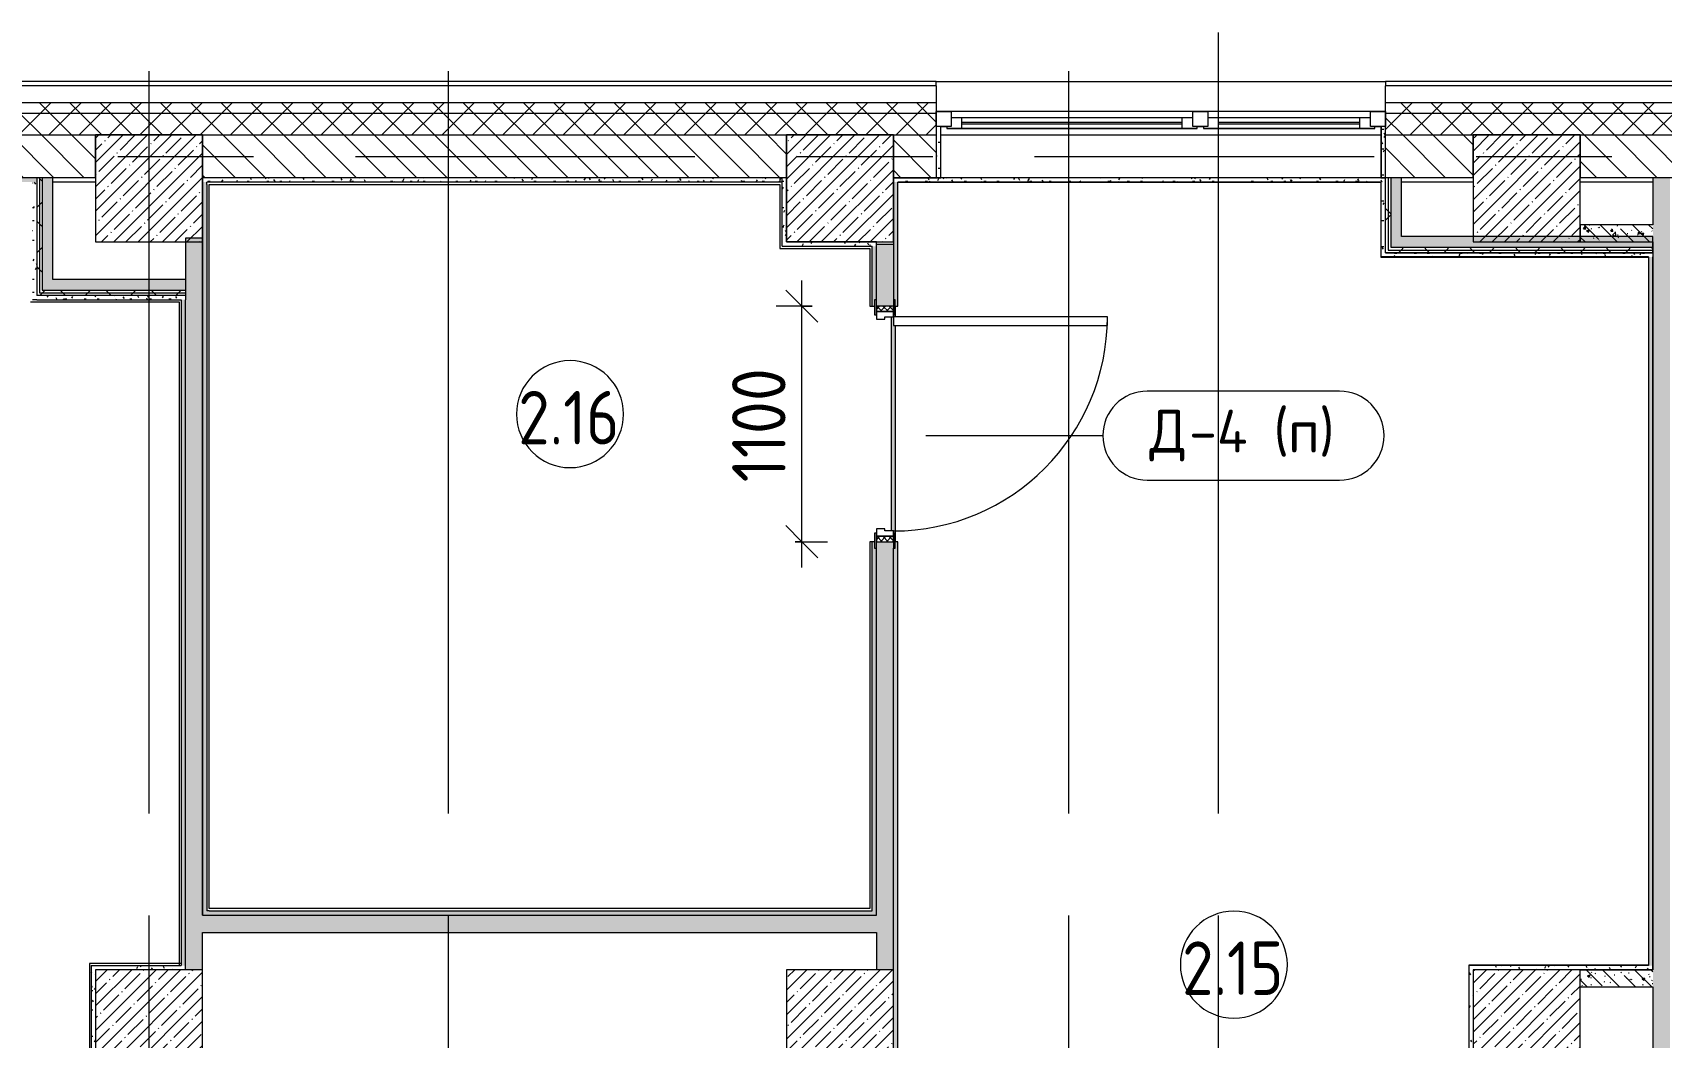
# Model space of a CAD drawing. Header units: millimetres. Extents: x 35363 to 232034, y -8553 to 29000.
# Drawn here: x 70016 to 77630, y 22884 to 27578 of the extents above; entities that cross this region are included whole.
import ezdxf

# ---------------------------------------------------------------- set-up
doc = ezdxf.new("R2010")
doc.units = ezdxf.units.MM
doc.linetypes.add('Осевая', pattern=[3175, 635, -476.25, 1587.5, -476.25])
for name, color, linetype, lineweight in [('A-ANNO-DIMS', 7, 'Continuous', 9), ('A-ANNO-DIMS-100', 7, 'Continuous', 9), ('A-AREA-IDEN', 7, 'Continuous', 9), ('A-DOOR', 7, 'Continuous', 9), ('A-DOOR-FRAM-2', 7, 'Continuous', 9), ('A-DOOR-IDEN', 7, 'Continuous', 9), ('A-GLAZ', 7, 'Continuous', 9), ('A-GLAZ-1', 7, 'Continuous', 13), ('A-WALL', 7, 'Continuous', 9), ('I-WALL', 7, 'Continuous', 9), ('S-COLS', 7, 'Continuous', 9), ('Ограждение', 7, 'Continuous', 9), ('Оси', 7, 'Continuous', 9), ('Оси-2', 7, 'Осевая', 9), ('Поручни', 7, 'Continuous', 9)]:
    doc.layers.add(name, color=color, linetype=linetype, lineweight=lineweight)
for name, color, linetype, lineweight, true_color in [('A-DOOR-1', 1, 'Continuous', 9, 0xff0000), ('A-DOOR-2', 1, 'Continuous', 13, 0xff0000), ('A-DOOR-FRAM-1', 1, 'Continuous', 13, 0xff0000), ('A-WALL-1', 7, 'Continuous', 9, 0x3c3c3c), ('A-WALL-FNSH-1', 7, 'Continuous', 9, 0x3c3c3c)]:
    doc.layers.add(name, color=color, linetype=linetype, lineweight=lineweight, true_color=true_color)
doc.styles.add('GOST Common', font='GOST_Common.ttf', dxfattribs={"height": 200})
doc.styles.add('GOST Common_1', font='GOST_Common.ttf', dxfattribs={"width": 0.9, "height": 250})
doc.styles.add('ISOCPEUR', font='isocpeur.ttf', dxfattribs={"width": 0.9, "height": 250})
doc.dimstyles.new('ISO-2_5_0_9К_БОЛЬШОЙ', dxfattribs={"dimscale": 304.8, "dimtxt": 248.995294, "dimasz": 0.492126, "dimexe": 0.393701, "dimexo": 0.984252, "dimgap": 0, "dimtad": 1, "dimdec": 0, "dimrnd": 10, "dimzin": 0, "dimdsep": 46, "dimtxsty": 'ISOCPEUR', "dimblk1": 'OBLIQUE', "dimblk2": 'OBLIQUE', "dimsah": 1, "dimcen": 0.09, "dimdle": 0.393701, "dimazin": 0, "dimtfac": 1, "dimtdec": 4, "dimtix": 1, "dimtmove": 0, "dimatfit": 3, "dimfxl": 1, "dimtvp": 1, "dimtolj": 1, "dimtzin": 0, "dimarcsym": 2})
pattern_1 = [(45, (0, 0), (-57.02463, 57.02463), []), (45, (57.025, 0), (-57.02463, 57.02463), [100.806, -20.161, 3.353, -16.808])]
pattern_2 = [(135, (0, 0), (-75.43415, -75.43415), [106.68, -17.78, 3.556, -17.78]), (135, (0, 75.39), (-75.43415, -75.43415), []), (50, (0, 0), (127.52922, -11.15758), [13.335, -146.685]), (355, (0, 0), (-24.66966, 133.74002), [10.668, -117.348]), (100.451, (10.63, -0.93), (102.85973, 122.58178), [11.333, -124.663]), (46.184, (0, 35.56), (189.75516, -29.43036), [20.002, -220.027]), (96.636, (15.81, 33.1), (166.1822, 173.1996), [17, -186.995]), (351.184, (0, 35.56), (166.18393, 173.19757), [16.002, -176.022]), (21, (17.78, 26.67), (106.13027, -71.58603), [13.335, -146.685]), (326, (17.78, 26.67), (43.26188, 128.93175), [10.668, -117.348]), (71.451, (26.62, 20.7), (149.39198, 57.34505), [11.333, -124.663]), (37.5, (0, 0), (2.162228, 59.188357), [3.353, -112.573, 3.353, -115.773, -117.793]), (37.5, (0, 0), (2.162228, 59.188357), [-235.052, 3.353, -114.44]), (7.5, (0, 0), (46.773857, 70.12615), [3.353, -64.567, 3.353, -109.906, -44.894]), (7.5, (0, 0), (46.773857, 70.12615), [-181.178, 3.353, -41.542]), (327.5, (-39.65, 0), (94.91367, -4.010093), [3.353, -41.097, 3.353, -135.331, -184.023]), (327.5, (-39.65, 0), (94.91367, -4.010093), [-183.134, 3.353, -180.67]), (317.5, (-57.43, 0), (103.69057, 17.79882), [3.353, -54.432, 3.353, -88.748, -130.683]), (317.5, (-57.43, 0), (103.69057, 17.79882), [-149.885, 3.353, -127.33])]
pattern_3 = [(45, (0, 0), (-70.71068, 70.71068), []), (135, (0, 0), (-70.71068, -70.71068), [])]
pattern_4 = [(0, (0, 0), (121.92, 30.48), [10.058, -81.382, 10.058, -81.382, -487.68]), (0, (0, 0), (121.92, 30.48), [-182.88, 10.058, -172.822, 10.058, -81.382, -213.36]), (0, (0, 0), (121.92, 30.48), [-457.2, 10.058, -50.902, 10.058, -142.342]), (120, (45.72, 15.24), (-87.356454, 90.345817), [10.058, -81.382, 10.058, -81.382, -487.68]), (120, (45.72, 15.24), (-87.356454, 90.345817), [-182.88, 10.058, -172.822, 10.058, -81.382, -213.36]), (120, (45.72, 15.24), (-87.356454, 90.345817), [-457.2, 10.058, -50.902, 10.058, -142.342]), (240, (60.96, 76.2), (-34.563546, -120.825817), [10.058, -81.382, 10.058, -81.382, -487.68]), (240, (60.96, 76.2), (-34.563546, -120.825817), [-182.88, 10.058, -172.822, 10.058, -81.382, -213.36]), (240, (60.96, 76.2), (-34.563546, -120.825817), [-457.2, 10.058, -50.902, 10.058, -142.342])]
pattern_5 = [(45, (0, 0), (-106.06602, 106.06602), []), (135, (0, 0), (-106.06602, -106.06602), [])]

# ---------------------------------------------------------------- blocks, each defined once
blk = doc.blocks.new('BSC_Колонна _Прямоугольная - 500х500-V24-План заполнения и маркировки дверных проемов 2 этажа в осях 12-23')
at = {"layer": 'S-COLS'}
h = blk.add_hatch(dxfattribs=at)
h.set_pattern_fill('FP_33', color=256, style=0, pattern_type=2)
h.set_pattern_definition([(45, (-77000, -22950), (-57.02463, 57.02463), []), (45, (-76942.975, -22950), (-57.02463, 57.02463), [100.806, -20.161, 3.353, -16.808])])
h.paths.add_polyline_path([(-250, -250), (250, -250), (250, 250), (-250, 250)])
for p, q in [((250, 250), (-250, 250)), ((-250, 250), (-250, -250)), ((250, -250), (250, 250)), ((-250, -250), (250, -250))]:
    blk.add_line(p, q, dxfattribs=at)
blk = doc.blocks.new('BSC_Колонна _Прямоугольная - 500х500-V25-План заполнения и маркировки дверных проемов 2 этажа в осях 12-23')
at = {"layer": 'S-COLS'}
h = blk.add_hatch(dxfattribs=at)
h.set_pattern_fill('FP_34', color=256, style=0, pattern_type=2)
h.set_pattern_definition([(45, (-73790, -22950), (-57.02463, 57.02463), []), (45, (-73732.975, -22950), (-57.02463, 57.02463), [100.806, -20.161, 3.353, -16.808])])
h.paths.add_polyline_path([(-250, -250), (250, -250), (250, 250), (-250, 250)])
for p, q in [((250, 250), (-250, 250)), ((-250, 250), (-250, -250)), ((250, -250), (250, 250)), ((-250, -250), (250, -250))]:
    blk.add_line(p, q, dxfattribs=at)
blk = doc.blocks.new('BSC_Колонна _Прямоугольная - 500х500-V26-План заполнения и маркировки дверных проемов 2 этажа в осях 12-23')
at = {"layer": 'S-COLS'}
h = blk.add_hatch(dxfattribs=at)
h.set_pattern_fill('FP_35', color=256, style=0, pattern_type=2)
h.set_pattern_definition([(45, (-70560, -22950), (-57.02463, 57.02463), []), (45, (-70502.975, -22950), (-57.02463, 57.02463), [100.806, -20.161, 3.353, -16.808])])
h.paths.add_polyline_path([(-250, -250), (250, -250), (250, 250), (-250, 250), (-250, -245.4)])
for p, q in [((250, 250), (-250, 250)), ((-250, 250), (-250, -250)), ((250, -250), (250, 250)), ((-250, -250), (250, -250))]:
    blk.add_line(p, q, dxfattribs=at)
blk = doc.blocks.new('110_Дверь_СКБ_1Ст_Внутренняя1 - Д-4 1100x2100h_су мгн-32391219-План заполнения и маркировки дверных проемов 2 этажа в осях 12-23')
at = {"layer": 'A-DOOR'}
h = blk.add_hatch(dxfattribs=at)
h.set_pattern_fill('FP_38', color=256, style=0, pattern_type=2)
h.set_pattern_definition([(135, (1751.41, 104.685), (-14.14214, -14.14214), []), (225, (1751.41, 104.685), (14.14214, -14.14214), [])])
h.paths.add_polyline_path([(562.5, 40), (537.5, 40), (537.5, -40), (562.5, -40)])
at = {"layer": 'A-DOOR-FRAM-2'}
h = blk.add_hatch(dxfattribs=at)
h.set_pattern_fill('FP_39', color=256, style=0, pattern_type=2)
h.set_pattern_definition([(45, (-371.384, 104.685), (-14.1421, 14.1421), []), (135, (-371.384, 104.685), (-14.1421, -14.1421), [])])
h.paths.add_polyline_path([(-512.5, 40), (-537.5, 40), (-537.5, -40), (-512.5, -40)])
at = {"layer": 'A-DOOR-1'}
blk.add_arc((-487.5, 40), 1000, 360, 90, dxfattribs=at)
at = {"layer": 'A-DOOR-2'}
for p, q in [((-487.5, 1040), (-487.5, 40)), ((-447.5, 1040), (-487.5, 1040)), ((-447.5, 40), (-447.5, 1040)), ((-487.5, 40), (-447.5, 40))]:
    blk.add_line(p, q, dxfattribs=at)
at = {"layer": 'A-DOOR-FRAM-1'}
for p, q in [((-497.5, 48), (-567.5, 48)), ((-567.5, 48), (-567.5, 40)), ((-567.5, 40), (-497.5, 40)), ((-512.5, 40), (-537.5, 40)), ((-537.5, 40), (-537.5, -40)), ((-487.5, 40), (-512.5, 40)), ((-512.5, 40), (-512.5, -40)), ((-512.5, -40), (-512.5, 40)), ((-497.5, 40), (-512.5, 40)), ((-512.5, 40), (-512.5, 39)), ((-512.5, 39), (-497.5, 39)), ((-497.5, 40), (-497.5, 48)), ((-497.5, 39), (-497.5, 40)), ((-487.5, 0), (-487.5, 40)), ((-477.5, 0), (-487.5, 0)), ((-477.5, -40), (-477.5, 0)), ((512.5, 0), (502.5, 0)), ((502.5, 0), (502.5, -40)), ((512.5, 40), (512.5, 0)), ((537.5, 40), (512.5, 40)), ((592.5, 48), (522.5, 48)), ((522.5, 48), (522.5, 40)), ((537.5, 40), (522.5, 40)), ((522.5, 40), (522.5, 39)), ((522.5, 40), (592.5, 40)), ((522.5, 39), (537.5, 39)), ((537.5, -40), (537.5, 40)), ((562.5, 40), (537.5, 40)), ((537.5, 40), (537.5, -40)), ((537.5, 39), (537.5, 40)), ((562.5, -40), (562.5, 40)), ((592.5, 40), (592.5, 48)), ((-497.5, -40), (-567.5, -40)), ((-567.5, -40), (-567.5, -48)), ((-567.5, -48), (-497.5, -48)), ((-537.5, -40), (-512.5, -40)), ((-497.5, -39), (-512.5, -39)), ((-512.5, -39), (-512.5, -40)), ((-512.5, -40), (-477.5, -40)), ((-512.5, -40), (-497.5, -40)), ((-497.5, -40), (-497.5, -39)), ((-497.5, -48), (-497.5, -40)), ((502.5, -40), (537.5, -40)), ((537.5, -39), (522.5, -39)), ((522.5, -39), (522.5, -40)), ((522.5, -40), (537.5, -40)), ((592.5, -40), (522.5, -40)), ((522.5, -40), (522.5, -48)), ((522.5, -48), (592.5, -48)), ((537.5, -40), (537.5, -39)), ((537.5, -40), (562.5, -40)), ((592.5, -48), (592.5, -40))]:
    blk.add_line(p, q, dxfattribs=at)
blk = doc.blocks.new('120_Окно_СКБ_2Ст - 120_Окно_СКБ_2Ст 2100х2400 _мал створка справа_-19092174-План заполнения и маркировки дверных проемов 2 этажа в осях 12-23')
at = {"layer": 'A-GLAZ'}
for p, q in [((1050, -5), (-1050, -5)), ((-1030, -75), (-1000, -75)), ((-930, -55), (100, -55)), ((100, -65), (-930, -65)), ((170, -75), (200, -75)), ((270, -55), (930, -55)), ((930, -65), (270, -65)), ((1000, -75), (1030, -75))]:
    blk.add_line(p, q, dxfattribs=at)
at = {"layer": 'A-GLAZ-1'}
for p, q in [((-1050, -75), (-1050, -5)), ((-1050, -5), (-980, -5)), ((-980, -75), (-1050, -75)), ((-980, -75), (-1000, -75)), ((-1000, -75), (-1000, -85)), ((-980, -5), (-980, -75)), ((150, -35), (-980, -35)), ((-980, -35), (-980, -75)), ((-930, -85), (-930, -35)), ((100, -85), (100, -35)), ((150, -75), (150, -5)), ((150, -5), (220, -5)), ((150, -75), (150, -35)), ((220, -75), (150, -75)), ((170, -75), (150, -75)), ((170, -85), (170, -75)), ((220, -75), (200, -75)), ((200, -75), (200, -85)), ((220, -5), (220, -75)), ((980, -35), (220, -35)), ((220, -35), (220, -75)), ((270, -85), (270, -35)), ((930, -85), (930, -35)), ((980, -75), (980, -5)), ((980, -5), (1050, -5)), ((980, -75), (980, -35)), ((1050, -75), (980, -75)), ((1000, -75), (980, -75)), ((1000, -85), (1000, -75)), ((1050, -5), (1050, -75)), ((-1000, -85), (170, -85)), ((170, -85), (-1000, -85)), ((200, -85), (1000, -85)), ((1000, -85), (200, -85))]:
    blk.add_line(p, q, dxfattribs=at)
blk = doc.blocks.new('Ограждение - Ограждение-32874606-План заполнения и маркировки дверных проемов 2 этажа в осях 12-23')
at = {"layer": 'Ограждение'}
h = blk.add_hatch(color=256, dxfattribs=at)
h.paths.add_polyline_path([(74050, 25200), (74050, 26210), (74040, 26210), (74040, 26250), (74030, 26250), (74030, 25250), (74040, 25250), (74040, 25240), (74048, 25240), (74048, 25200)])
h.paths.add_polyline_path([(74048, 26250), (74050, 26250), (74050, 26300), (74048, 26300), (74048, 26260), (74040, 26260), (74040, 26250)])
at = {"layer": 'Поручни'}
for p, q in [((74050, 26250), (74050, 26300)), ((74030, 26250), (74030, 25250)), ((74050, 25200), (74050, 26210))]:
    blk.add_line(p, q, dxfattribs=at)
blk = doc.blocks.new('М_двери - Типоразмер_рамка-25223575-План заполнения и маркировки дверных проемов 2 этажа в осях 12-23')
at = {"layer": 'A-DOOR-IDEN'}
for p, q in [((4.496, 2.08), (-4.496, 2.08)), ((-4.496, -2.08), (4.496, -2.08))]:
    blk.add_line(p, q, dxfattribs=at)
for centre, start, end in [((-4.496, 0), 90, 270), ((4.496, 0), 270, 90)]:
    blk.add_arc(centre, 2.08, start, end, dxfattribs=at)
blk = doc.blocks.new('DIMBLOCK46-План заполнения и маркировки дверных проемов 2 этажа в осях 12-23')
at = {"layer": 'A-ANNO-DIMS-100', "lineweight": 20}
for p, q in [((73612.2, 26300), (73537.2, 26375)), ((73612.2, 26300), (73687.2, 26225)), ((73612.2, 25200), (73537.2, 25275)), ((73612.2, 25200), (73687.2, 25125))]:
    blk.add_line(p, q, dxfattribs=at)
at = {"layer": 'A-ANNO-DIMS-100'}
for p, q in [((73612.2, 25080), (73612.2, 26420)), ((73660, 26300), (73492.2, 26300)), ((73612.2, 26300), (73660, 26300)), ((73580, 25200), (73732.2, 25200)), ((73612.2, 25200), (73580, 25200))]:
    blk.add_line(p, q, dxfattribs=at)
at = {"layer": 'A-ANNO-DIMS-100', "color": 0, "insert": (73285.6, 25477.1), "char_height": 250, "width": 655.049, "attachment_point": 1, "rotation": 90, "line_spacing_factor": 1.149209, "style": 'ISOCPEUR'}
blk.add_mtext('1100', dxfattribs=at)
blk = doc.blocks.new('_Oblique')
at = {"color": 0, "linetype": 'ByBlock', "lineweight": -2}
blk.add_line((-0.5, -0.5), (0.5, 0.5), dxfattribs=at)
blk = doc.blocks.new('Марка_Помещения - Номер-25198446-План заполнения и маркировки дверных проемов 2 этажа в осях 12-23')
at = {"layer": 'A-AREA-IDEN'}
for start, end in [(360, 180), (180, 360)]:
    blk.add_arc((0, 0), 2.5, start, end, dxfattribs=at)

msp = doc.modelspace()

# ---------------------------------------------------------------- hatches: boundary and pattern name
at = {"layer": 'A-WALL'}
h = msp.add_hatch(dxfattribs=at)
h.set_pattern_fill('FP_21', color=256, style=0, pattern_type=2)
h.set_pattern_definition(pattern_3)
h.paths.add_polyline_path([(76340, 27200), (77850, 27200), (77850, 27250), (76340, 27250)])
h.paths.add_polyline_path([(84490.7, 27200), (84490.7, 27250), (80350, 27250), (80350, 27200), (81880.7, 27200)])
h.paths.add_polyline_path([(74240, 27200), (74240, 27250), (68860, 27250), (68860, 27200), (73888.3, 27200)])
h.paths.add_polyline_path([(60083, 27200), (61040, 27200), (61040, 27250), (59860, 27250), (59860, 27200)])
h.paths.add_polyline_path([(66160, 27200), (67960, 27200), (67960, 27250), (66160, 27250)])
h.paths.add_polyline_path([(64955.2, 27200), (65260, 27200), (65260, 27250), (64180, 27250), (64180, 27200), (64442.6, 27200)])
h.paths.add_polyline_path([(57160, 27200), (57160, 27250), (55909.9, 27250), (55909.9, 27200)])
h.paths.add_polyline_path([(53860.2, 27200), (55009.9, 27200), (55009.9, 27250), (53860.2, 27250)])
h.paths.add_polyline_path([(49910.8, 27200), (50760.2, 27200), (50760.2, 27250), (49660.3, 27250), (49660.3, 27200)])
h.paths.add_polyline_path([(47507, 27200), (48760.3, 27200), (48760.3, 27250), (47507, 27250)])
h.paths.add_polyline_path([(44098, 27200), (44407, 27200), (44407, 27250), (42010, 27250), (42010, 27200), (42644.9, 27200)])
h = msp.add_hatch(dxfattribs=at)
h.set_pattern_fill('FP_21', color=256, style=0, pattern_type=2)
h.set_pattern_definition(pattern_3)
h.paths.add_polyline_path([(81880.7, 27100), (84490.7, 27100), (84490.7, 27200), (80350, 27200), (80350, 27100), (81154.2, 27100)])
h.paths.add_polyline_path([(74040, 27100), (74240, 27100), (74240, 27200), (68860, 27200), (68860, 27100), (73888.3, 27100)])
h.paths.add_polyline_path([(76340, 27100), (77850, 27100), (77850, 27200), (76340, 27200)])
h.paths.add_polyline_path([(65260, 27100), (65260, 27200), (64180, 27200), (64180, 27100), (64955.2, 27100)])
h.paths.add_polyline_path([(66160, 27100), (67960, 27100), (67960, 27200), (66160, 27200)])
h.paths.add_polyline_path([(60083, 27100), (61040, 27100), (61040, 27200), (59860, 27200), (59860, 27100)])
h.paths.add_polyline_path([(53860.2, 27100), (55009.9, 27100), (55009.9, 27200), (53860.2, 27200)])
h.paths.add_polyline_path([(55909.9, 27100), (57160, 27100), (57160, 27200), (55909.9, 27200)])
h.paths.add_polyline_path([(42060, 27100), (44407, 27100), (44407, 27200), (42060, 27200)])
h.paths.add_polyline_path([(48760.3, 27100), (48760.3, 27200), (47507, 27200), (47507, 27100), (48457.6, 27100)])
h.paths.add_polyline_path([(49660.3, 27100), (50760.2, 27100), (50760.2, 27200), (49660.3, 27200)])
at = {"layer": 'I-WALL'}
h = msp.add_hatch(dxfattribs=at)
h.set_pattern_fill('FP_58', color=256, style=0, pattern_type=2)
h.set_pattern_definition(pattern_4)
h.paths.add_polyline_path([(74260, 26900), (74260, 27140), (74240, 27140), (74240, 26900)])
h = msp.add_hatch(dxfattribs=at)
h.set_pattern_fill('FP_58', color=256, style=0, pattern_type=2)
h.set_pattern_definition(pattern_4)
h.paths.add_polyline_path([(76320, 26900), (76340, 26900), (76340, 27140), (76320, 27140)])
h = msp.add_hatch(dxfattribs=at)
h.set_pattern_fill('FP_19', color=256, style=0, pattern_type=2)
h.set_pattern_definition([(135, (0, 0), (-70.71068, -70.71068), [])])
h.paths.add_polyline_path([(84200, 26900), (84200, 27100), (81150, 27100), (81150, 26900), (84100.7, 26900)])
h.paths.add_polyline_path([(77590, 26900), (77850, 26900), (77850, 27100), (77250, 27100), (77250, 26900), (77521.2, 26900)])
h.paths.add_polyline_path([(80350, 26900), (80650, 26900), (80650, 27100), (80350, 27100)])
h.paths.add_polyline_path([(70310, 26900), (70310, 27100), (68860, 27100), (68860, 26900), (70255.3, 26900)])
h.paths.add_polyline_path([(73161.7, 26900), (73540, 26900), (73540, 27100), (70810, 27100), (70810, 26900)])
h.paths.add_polyline_path([(74040, 26900), (74240, 26900), (74240, 27100), (74040, 27100)])
h.paths.add_polyline_path([(76340, 26900), (76750, 26900), (76750, 27100), (76340, 27100)])
h.paths.add_polyline_path([(66789, 26900), (67960, 26900), (67960, 27100), (66760, 27100), (66760, 26900), (66780, 26900)])
h.paths.add_polyline_path([(59860, 26900), (61060, 26900), (61060, 27100), (59860, 27100)])
h.paths.add_polyline_path([(64160, 26900), (65260, 26900), (65260, 27100), (64160, 27100)])
h.paths.add_polyline_path([(57160, 26900), (57160, 27100), (55909.9, 27100), (55909.9, 26900)])
h.paths.add_polyline_path([(54270.3, 26900), (55009.9, 26900), (55009.9, 27100), (53860.2, 27100), (53860.2, 26900), (54160, 26900)])
h.paths.add_polyline_path([(50760.2, 26900), (50760.2, 27100), (50364.8, 27100), (50364.8, 26900)])
h = msp.add_hatch(dxfattribs=at)
h.set_pattern_fill('FP_58', color=256, style=0, pattern_type=2)
h.set_pattern_definition(pattern_4)
h.paths.add_polyline_path([(68860, 26880), (70035.6, 26880), (70035.6, 26900), (68860, 26900)])
h.paths.add_polyline_path([(67960, 26880), (67960, 26900), (66760, 26900), (66760, 26880), (67348.9, 26880)])
h = msp.add_hatch(dxfattribs=at)
h.set_pattern_fill('FP_58', color=256, style=0, pattern_type=2)
h.set_pattern_definition(pattern_4)
h.paths.add_polyline_path([(70035.6, 26330), (70035.6, 26880), (70015.6, 26880), (70015.6, 26330)])
h = msp.add_hatch(dxfattribs=at)
h.set_pattern_fill('FP_59', color=256, style=0, pattern_type=2)
h.set_pattern_definition(pattern_5)
h.paths.add_polyline_path([(70048.1, 26362.5), (70048.1, 26900), (70035.6, 26900), (70035.6, 26362.5)])
h = msp.add_hatch(dxfattribs=at)
h.set_pattern_fill('FP_59', color=256, style=0, pattern_type=2)
h.set_pattern_definition(pattern_5)
h.paths.add_polyline_path([(70060.6, 26375), (70060.6, 26900), (70048.1, 26900), (70048.1, 26375)])
for points in [[(70060.6, 26425), (70110.6, 26425), (70110.6, 26900), (70060.6, 26900)], [(76415, 26625), (76415, 26900), (76365, 26900), (76365, 26625)], [(76794.6, 26575), (77590, 26575), (77590, 26625), (76365, 26625), (76365, 26575)], [(70255.3, 26375), (70730, 26375), (70730, 26425), (70060.6, 26425), (70060.6, 26375)]]:
    msp.add_hatch(color=256, dxfattribs=at).paths.add_polyline_path(points)
h = msp.add_hatch(dxfattribs=at)
h.set_pattern_fill('FP_58', color=256, style=0, pattern_type=2)
h.set_pattern_definition(pattern_4)
h.paths.add_polyline_path([(70830, 26880), (73520, 26880), (73520, 26900), (70810, 26900), (70810, 26880)])
h = msp.add_hatch(dxfattribs=at)
h.set_pattern_fill('FP_58', color=256, style=0, pattern_type=2)
h.set_pattern_definition(pattern_4)
h.paths.add_polyline_path([(70810, 23455), (70830, 23455), (70830, 26880), (70810, 26880), (70810, 24530.9)])
h = msp.add_hatch(dxfattribs=at)
h.set_pattern_fill('FP_58', color=256, style=0, pattern_type=2)
h.set_pattern_definition(pattern_4)
h.paths.add_polyline_path([(73540, 26600), (73540, 26900), (73520, 26900), (73520, 26600)])
h = msp.add_hatch(dxfattribs=at)
h.set_pattern_fill('FP_58', color=256, style=0, pattern_type=2)
h.set_pattern_definition(pattern_4)
h.paths.add_polyline_path([(74060, 26880), (76340, 26880), (76340, 26900), (74040, 26900), (74040, 26880)])
h = msp.add_hatch(dxfattribs=at)
h.set_pattern_fill('FP_58', color=256, style=0, pattern_type=2)
h.set_pattern_definition(pattern_4)
h.paths.add_polyline_path([(74060, 18800), (74060, 19540), (74048, 19540), (74048, 19510), (74040, 19510), (74040, 18800)])
h.paths.add_polyline_path([(74048, 20640), (74060, 20640), (74060, 25200), (74048, 25200), (74048, 25170), (74040, 25170), (74040, 20670), (74048, 20670)])
h.paths.add_polyline_path([(74048, 26300), (74060, 26300), (74060, 26880), (74040, 26880), (74040, 26330), (74048, 26330)])
h = msp.add_hatch(dxfattribs=at)
h.set_pattern_fill('FP_58', color=256, style=0, pattern_type=2)
h.set_pattern_definition(pattern_4)
h.paths.add_polyline_path([(76340, 26530), (76340, 26880), (76320, 26880), (76320, 26530)])
h = msp.add_hatch(dxfattribs=at)
h.set_pattern_fill('FP_59', color=256, style=0, pattern_type=2)
h.set_pattern_definition(pattern_5)
h.paths.add_polyline_path([(76352.5, 26562.5), (76352.5, 26900), (76340, 26900), (76340, 26562.5)])
h = msp.add_hatch(dxfattribs=at)
h.set_pattern_fill('FP_59', color=256, style=0, pattern_type=2)
h.set_pattern_definition(pattern_5)
h.paths.add_polyline_path([(76365, 26575), (76365, 26900), (76352.5, 26900), (76352.5, 26575)])
h = msp.add_hatch(dxfattribs=at)
h.set_pattern_fill('FP_27', color=256, style=0, pattern_type=2)
h.set_pattern_definition(pattern_2)
h.paths.add_polyline_path([(77590, 18800), (77670, 18800), (77670, 26900), (77590, 26900), (77590, 18820)])
h = msp.add_hatch(dxfattribs=at)
h.set_pattern_fill('FP_27', color=256, style=0, pattern_type=2)
h.set_pattern_definition(pattern_2)
h.paths.add_polyline_path([(77250, 26600), (77590, 26600), (77590, 26680), (77250, 26680)])
h = msp.add_hatch(dxfattribs=at)
h.set_pattern_fill('FP_27', color=256, style=0, pattern_type=2)
h.set_pattern_definition(pattern_2)
h.paths.add_polyline_path([(70730, 21150), (70810, 21150), (70810, 22700), (70730, 22700), (70730, 21170)])
h.paths.add_polyline_path([(70810, 23200), (70810, 26617.5), (70730, 26617.5), (70730, 23200)])
h = msp.add_hatch(dxfattribs=at)
h.set_pattern_fill('FP_58', color=256, style=0, pattern_type=2)
h.set_pattern_definition(pattern_4)
h.paths.add_polyline_path([(73960, 26580), (73960, 26600), (73520, 26600), (73520, 26580), (73940, 26580)])
h = msp.add_hatch(dxfattribs=at)
h.set_pattern_fill('FP_58', color=256, style=0, pattern_type=2)
h.set_pattern_definition(pattern_4)
h.paths.add_polyline_path([(73940, 23475), (73960, 23475), (73959.6, 25170), (73952, 25170), (73952, 25200), (73940, 25200), (73940, 23486)])
h.paths.add_polyline_path([(73952, 26300), (73952, 26330), (73960, 26330), (73960, 26580), (73940, 26580), (73940, 26300)])
h = msp.add_hatch(dxfattribs=at)
h.set_pattern_fill('FP_27', color=256, style=0, pattern_type=2)
h.set_pattern_definition(pattern_2)
h.paths.add_polyline_path([(73960, 19100), (74040, 19100), (74040, 19540), (73960, 19540), (73960, 19120)])
h.paths.add_polyline_path([(74040, 20640), (74040, 22700), (73960, 22700), (73960, 20640)])
h.paths.add_polyline_path([(73973.9, 23200), (74040, 23200), (74040, 25200), (73960, 25200), (73960, 23200)])
h.paths.add_polyline_path([(73960, 26300), (74040, 26300), (74040, 26587.5), (73960, 26587.5), (73960, 26330)])
h = msp.add_hatch(dxfattribs=at)
h.set_pattern_fill('FP_59', color=256, style=0, pattern_type=2)
h.set_pattern_definition(pattern_5)
h.paths.add_polyline_path([(77590, 26562.5), (77590, 26575), (76352.5, 26575), (76352.5, 26562.5), (77521.2, 26562.5)])
h = msp.add_hatch(dxfattribs=at)
h.set_pattern_fill('FP_59', color=256, style=0, pattern_type=2)
h.set_pattern_definition(pattern_5)
h.paths.add_polyline_path([(76794.6, 26550), (77590, 26550), (77590, 26562.5), (76340, 26562.5), (76340, 26550)])
h = msp.add_hatch(dxfattribs=at)
h.set_pattern_fill('FP_58', color=256, style=0, pattern_type=2)
h.set_pattern_definition(pattern_4)
h.paths.add_polyline_path([(77590, 26530), (77590, 26550), (76340, 26550), (76340, 26530), (77570, 26530)])
h = msp.add_hatch(dxfattribs=at)
h.set_pattern_fill('FP_58', color=256, style=0, pattern_type=2)
h.set_pattern_definition(pattern_4)
h.paths.add_polyline_path([(77570, 23220), (77590, 23220), (77590, 26530), (77570, 26529), (77570, 23221)])
h = msp.add_hatch(dxfattribs=at)
h.set_pattern_fill('FP_59', color=256, style=0, pattern_type=2)
h.set_pattern_definition(pattern_5)
h.paths.add_polyline_path([(70255.3, 26350), (70730, 26350), (70730, 26362.5), (70035.6, 26362.5), (70035.6, 26350)])
h = msp.add_hatch(dxfattribs=at)
h.set_pattern_fill('FP_58', color=256, style=0, pattern_type=2)
h.set_pattern_definition(pattern_4)
h.paths.add_polyline_path([(70730, 26330), (70730, 26350), (70035.6, 26350), (70035.6, 26330), (70710, 26330)])
h = msp.add_hatch(dxfattribs=at)
h.set_pattern_fill('FP_59', color=256, style=0, pattern_type=2)
h.set_pattern_definition(pattern_5)
h.paths.add_polyline_path([(70730, 26362.5), (70730, 26375), (70048.1, 26375), (70048.1, 26362.5), (70255.3, 26362.5)])
h = msp.add_hatch(dxfattribs=at)
h.set_pattern_fill('FP_58', color=256, style=0, pattern_type=2)
h.set_pattern_definition(pattern_4)
h.paths.add_polyline_path([(70730, 23220), (70730, 26330), (70710, 26330), (70710, 23220)])
h = msp.add_hatch(dxfattribs=at)
h.set_pattern_fill('FP_27', color=256, style=0, pattern_type=2)
h.set_pattern_definition(pattern_2)
h.paths.add_polyline_path([(73161.7, 23375), (73960, 23375), (73960, 23455), (70810, 23455), (70810, 23375)])
h = msp.add_hatch(dxfattribs=at)
h.set_pattern_fill('FP_58', color=256, style=0, pattern_type=2)
h.set_pattern_definition(pattern_4)
h.paths.add_polyline_path([(73161.7, 23455), (73960, 23455), (73960, 23475), (70830, 23475), (70830, 23455)])
h = msp.add_hatch(dxfattribs=at)
h.set_pattern_fill('FP_58', color=256, style=0, pattern_type=2)
h.set_pattern_definition(pattern_4)
h.paths.add_polyline_path([(70290, 22700), (70310, 22700), (70310, 23220), (70290, 23220), (70290, 22704.6)])
h = msp.add_hatch(dxfattribs=at)
h.set_pattern_fill('FP_58', color=256, style=0, pattern_type=2)
h.set_pattern_definition(pattern_4)
h.paths.add_polyline_path([(70730, 23200), (70730, 23220), (70310, 23220), (70310, 23200)])
h = msp.add_hatch(dxfattribs=at)
h.set_pattern_fill('FP_58', color=256, style=0, pattern_type=2)
h.set_pattern_definition(pattern_4)
h.paths.add_polyline_path([(76730, 22700), (76750, 22700), (76750, 23220), (76730, 23220), (76730, 23200)])
h = msp.add_hatch(dxfattribs=at)
h.set_pattern_fill('FP_58', color=256, style=0, pattern_type=2)
h.set_pattern_definition(pattern_4)
h.paths.add_polyline_path([(77590, 23200), (77590, 23220), (76750, 23220), (76750, 23200), (77250, 23200)])
h = msp.add_hatch(dxfattribs=at)
h.set_pattern_fill('FP_27', color=256, style=0, pattern_type=2)
h.set_pattern_definition(pattern_2)
h.paths.add_polyline_path([(77590, 23120), (77590, 23200), (77250, 23200), (77250, 23120)])
at = {"layer": 'S-COLS'}
h = msp.add_hatch(dxfattribs=at)
h.set_pattern_fill('FP_17', color=256, style=0, pattern_type=2)
h.set_pattern_definition(pattern_1)
h.paths.add_polyline_path([(70810, 26600), (70810, 27100), (70310, 27100), (70310, 26600)])
h = msp.add_hatch(dxfattribs=at)
h.set_pattern_fill('FP_17', color=256, style=0, pattern_type=2)
h.set_pattern_definition(pattern_1)
h.paths.add_polyline_path([(73540, 26600), (74040, 26600), (74040, 27100), (73540, 27100), (73540, 26900)])
h = msp.add_hatch(dxfattribs=at)
h.set_pattern_fill('FP_17', color=256, style=0, pattern_type=2)
h.set_pattern_definition(pattern_1)
h.paths.add_polyline_path([(77250, 26600), (77250, 27100), (76750, 27100), (76750, 26600), (76794.6, 26600)])

# ---------------------------------------------------------------- linework, layer by layer
at = {"layer": 'A-DOOR-IDEN'}
msp.add_line((74191.9, 25695.2), (75018.5, 25695.2), dxfattribs=at)
at = {"layer": 'A-WALL'}
for p, q in [((74240, 27350), (76340, 27350)), ((74240, 27330), (68860, 27330)), ((77850, 27330), (76340, 27330)), ((74240, 27250), (68860, 27250)), ((74240, 27200), (68860, 27200)), ((77850, 27250), (76340, 27250)), ((77850, 27200), (76340, 27200)), ((68860, 27100), (74240, 27100)), ((70310, 26900), (70310, 27100)), ((70810, 27100), (70810, 23455)), ((74040, 27100), (74040, 26900)), ((74040, 27100), (74240, 27100)), ((76340, 27100), (77850, 27100)), ((76750, 26900), (76750, 27100)), ((77250, 27100), (77250, 26900)), ((70035.6, 26900), (70035.6, 26350)), ((70048.1, 26900), (70048.1, 26362.5)), ((70060.6, 26900), (70060.6, 26375)), ((73540, 26900), (70810, 26900)), ((73520, 26880), (70830, 26880)), ((76352.5, 26900), (76352.5, 26562.5)), ((76365, 26900), (76365, 26575)), ((70810, 23455), (70810, 26617.5)), ((73520, 26580), (73940, 26580)), ((73940, 26300), (73940, 26580)), ((73960, 26330), (73960, 26600)), ((74040, 26587.5), (74040, 26330)), ((76365, 26575), (77590, 26575)), ((77590, 26600), (77590, 23200)), ((77570, 26530), (76340, 26530)), ((76352.5, 26562.5), (77590, 26562.5)), ((77570, 26530), (77570, 23220)), ((77590, 23200), (77590, 26530)), ((70048.1, 26362.5), (70730, 26362.5)), ((70060.6, 26375), (70730, 26375)), ((70035.6, 26330), (70710, 26330)), ((70730, 23200), (70730, 26330)), ((73940, 23475), (73940, 25200)), ((73960, 23455), (73960, 25170)), ((74040, 23200), (74040, 25170)), ((70810, 23455), (73960, 23455)), ((70310, 23220), (70710, 23220))]:
    msp.add_line(p, q, dxfattribs=at)
at = {"layer": 'A-WALL-1'}
for p, q in [((74240, 27330), (74240, 26900)), ((76340, 26550), (76340, 27330)), ((74260, 27140), (74240, 27140)), ((76340, 27140), (76320, 27140)), ((76320, 27140), (76320, 26900)), ((73540, 26600), (73540, 27100)), ((70310, 26900), (68860, 26900)), ((70110.6, 26900), (70035.6, 26900)), ((70110.6, 26425), (70110.6, 26900)), ((70830, 26869), (70830, 26880)), ((74040, 26900), (74240, 26900)), ((76340, 26900), (74040, 26900)), ((74040, 26900), (74040, 26587.5)), ((74060, 26300), (74060, 26880)), ((74240, 26900), (74260, 26900)), ((74240, 26880), (76320, 26880)), ((74260, 26900), (74260, 26900)), ((76320, 26900), (76340, 26900)), ((76320, 26880), (76320, 26879)), ((76750, 26900), (76340, 26900)), ((76415, 26625), (76415, 26900)), ((80650, 26900), (77250, 26900)), ((77590, 26900), (77590, 26680)), ((77590, 26680), (77250, 26680)), ((77250, 26680), (77250, 26600)), ((70730, 26617.5), (70730, 26330)), ((70810, 26617.5), (70730, 26617.5)), ((73960, 26600), (73540, 26600)), ((74040, 26587.5), (73960, 26587.5)), ((77590, 26625), (76415, 26625)), ((77250, 26600), (77590, 26600)), ((77590, 26550), (77590, 26625)), ((77590, 26550), (76340, 26550)), ((76340, 26550), (77590, 26550)), ((70730, 26425), (70110.6, 26425)), ((70730, 26350), (70035.6, 26350)), ((70710, 26330), (70710, 23220)), ((73940, 26300), (73952, 26300)), ((74048, 26300), (74060, 26300)), ((73952, 25200), (73940, 25200)), ((74060, 25200), (74048, 25200)), ((74060, 20640), (74060, 25200)), ((70841, 23475), (70830, 23475)), ((70810, 23375), (73960, 23375)), ((70810, 23200), (70810, 23375)), ((73960, 23375), (73960, 23200)), ((70290, 23220), (70290, 22680)), ((76730, 23220), (76730, 22680)), ((77570, 23220), (76730, 23220)), ((77590, 23200), (77250, 23200)), ((77250, 23200), (77590, 23200)), ((77250, 23120), (77590, 23120)), ((77590, 23120), (77590, 22780))]:
    msp.add_line(p, q, dxfattribs=at)
at = {"layer": 'A-WALL-FNSH-1'}
for p, q in [((74240, 27350), (68860, 27350)), ((74240, 27330), (74240, 27350)), ((77850, 27350), (76340, 27350)), ((76340, 27350), (76340, 27330)), ((74261, 27140), (74260, 27140)), ((74260, 27140), (74260, 26900)), ((74261, 26900), (74261, 27140)), ((76320, 27140), (76319, 27140)), ((76319, 27140), (76319, 26900)), ((73509, 26900), (73509, 26880)), ((73520, 26580), (73520, 26900)), ((74240, 26880), (74060, 26880)), ((74061, 26300), (74061, 26879)), ((74061, 26879), (74240, 26879)), ((74240, 26879), (74240, 26880)), ((74260, 26900), (74261, 26900)), ((76319, 26900), (76320, 26900)), ((76320, 26879), (76319, 26879)), ((76319, 26879), (76319, 26529)), ((76320, 26530), (76320, 26879)), ((70830, 26869), (70830, 23475)), ((70841, 26869), (73509, 26869)), ((70841, 23486), (70841, 26869)), ((73509, 26869), (73509, 26569)), ((73509, 26569), (73929, 26569)), ((73929, 26569), (73929, 26300)), ((76319, 26529), (77569, 26529)), ((76340, 26530), (76320, 26530)), ((77569, 26529), (77569, 23221)), ((70006.6, 26321), (70701, 26321)), ((70035.6, 26330), (70015.6, 26330)), ((70701, 26321), (70701, 23220)), ((73929, 26300), (73940, 26300)), ((74060, 26300), (74061, 26300)), ((73940, 25200), (73929, 25200)), ((73929, 25200), (73929, 23486)), ((74061, 25200), (74060, 25200)), ((74061, 20640), (74061, 25200)), ((73929, 23486), (70841, 23486)), ((70841, 23475), (73940, 23475)), ((70710, 23229), (70281, 23229)), ((70281, 23229), (70281, 22671)), ((70290, 23220), (70310, 23220)), ((76729, 23221), (76729, 22679)), ((77569, 23221), (76729, 23221))]:
    msp.add_line(p, q, dxfattribs=at)
at = {"layer": 'I-WALL'}
for p, q in [((74260, 27100), (76320, 27100)), ((70310, 26880), (70110.6, 26880)), ((76319, 26879), (74240, 26879)), ((76750, 26880), (76415, 26880)), ((77590, 26880), (77250, 26880))]:
    msp.add_line(p, q, dxfattribs=at)
at = {"layer": 'S-COLS'}
for p, q in [((70810, 27100), (70310, 27100)), ((70310, 27100), (70310, 26900)), ((70810, 26900), (70810, 27100)), ((74040, 27100), (73540, 27100)), ((73540, 27100), (73540, 26900)), ((74040, 26900), (74040, 27100)), ((77250, 27100), (76750, 27100)), ((76750, 27100), (76750, 26900)), ((77250, 26900), (77250, 27100)), ((70310, 26900), (70310, 26600)), ((70810, 26600), (70810, 26900)), ((73540, 26900), (73540, 26600)), ((74040, 26600), (74040, 26900)), ((76750, 26900), (76750, 26600)), ((77250, 26600), (77250, 26900)), ((70310, 26600), (70810, 26600)), ((73540, 26600), (74040, 26600)), ((76750, 26600), (77250, 26600))]:
    msp.add_line(p, q, dxfattribs=at)
at = {"layer": 'Оси'}
for p, q in [((75560, 25078.1), (75560, 27578.1)), ((70560, 24898.1), (70560, 27398.1)), ((71960, 24898.1), (71960, 27398.1)), ((74860, 24898.1), (74860, 27398.1))]:
    msp.add_line(p, q, dxfattribs=at)
at = {"layer": 'Оси-2'}
for p, q in [((38663.4, 27000), (82200, 27000)), ((75560, 593.7), (75560, 25078.1)), ((70560, 593.7), (70560, 24898.1)), ((71960, 593.7), (71960, 24898.1)), ((74860, 593.7), (74860, 24898.1))]:
    msp.add_line(p, q, dxfattribs=at)

# ---------------------------------------------------------------- block references
at = {"layer": 'A-AREA-IDEN', "xscale": 99.99999999999993, "yscale": 99.99999999999993, "zscale": 99.99999999999993}
for p in [(72528, 25795.7), (75631.3, 23224.1)]:
    msp.add_blockref('Марка_Помещения - Номер-25198446-План заполнения и маркировки дверных проемов 2 этажа в осях 12-23', p, dxfattribs=at)
at = {"layer": 'A-DOOR-1', "rotation": 269.9999999999999}
msp.add_blockref('110_Дверь_СКБ_1Ст_Внутренняя1 - Д-4 1100x2100h_су мгн-32391219-План заполнения и маркировки дверных проемов 2 этажа в осях 12-23', (74000, 25762.5), dxfattribs=at)
at = {"layer": 'A-DOOR-IDEN', "xscale": 99.99999999999993, "yscale": 99.99999999999993, "zscale": 99.99999999999993}
msp.add_blockref('М_двери - Типоразмер_рамка-25223575-План заполнения и маркировки дверных проемов 2 этажа в осях 12-23', (75676.1, 25695.2), dxfattribs=at)
at = {"layer": 'A-GLAZ'}
msp.add_blockref('120_Окно_СКБ_2Ст - 120_Окно_СКБ_2Ст 2100х2400 _мал створка справа_-19092174-План заполнения и маркировки дверных проемов 2 этажа в осях 12-23', (75290, 27215), dxfattribs=at)
at = {"layer": 'S-COLS'}
for name, p in [('BSC_Колонна _Прямоугольная - 500х500-V26-План заполнения и маркировки дверных проемов 2 этажа в осях 12-23', (70560, 22950)), ('BSC_Колонна _Прямоугольная - 500х500-V25-План заполнения и маркировки дверных проемов 2 этажа в осях 12-23', (73790, 22950)), ('BSC_Колонна _Прямоугольная - 500х500-V24-План заполнения и маркировки дверных проемов 2 этажа в осях 12-23', (77000, 22950))]:
    msp.add_blockref(name, p, dxfattribs=at)
at = {"layer": 'Поручни'}
msp.add_blockref('Ограждение - Ограждение-32874606-План заполнения и маркировки дверных проемов 2 этажа в осях 12-23', (0, 0), dxfattribs=at)

# ---------------------------------------------------------------- texts
at = {"layer": 'A-AREA-IDEN', "char_height": 250, "width": 606.076, "attachment_point": 1, "style": 'GOST Common_1'}
for s, insert in [('2.16', (72286.1, 25904.2)), ('2.15', (75389.4, 23332.6))]:
    msp.add_mtext(s, dxfattribs=dict(at, insert=insert))
at = {"layer": 'A-DOOR-IDEN', "char_height": 200, "attachment_point": 1, "style": 'GOST Common'}
for s, insert, width in [('\\fGOST Common|b0|i0|c204|p34|;Д', (75236.9, 25816.4), 224.472), ('-4 (', (75422.1, 25816.4), 561.181), ('\\fGOST Common|b0|i0|c204|p34|;)', (76030.6, 25816.4), 96.202), ('\\fGOST Common|b0|i0|c204|p34|;п', (75885.1, 25816.4), 176.371)]:
    msp.add_mtext(s, dxfattribs=dict(at, insert=insert, width=width))

# ---------------------------------------------------------------- dimensions: what is measured, and where the dimension line sits
at = {"layer": 'A-ANNO-DIMS'}
dim = msp.add_linear_dim(base=(73612.2, 26300), p1=(73880, 25200), p2=(73960, 26300), angle=90, dimstyle='ISO-2_5_0_9К_БОЛЬШОЙ', override={"dimpost": '<>', "dimfxl": 1102.905254}, dxfattribs=at)
dim.commit()
dim.dimension.update_dxf_attribs({"geometry": 'DIMBLOCK46-План заполнения и маркировки дверных проемов 2 этажа в осях 12-23', "text_midpoint": (73487.2, 25750)})

doc.saveas('drawing.dxf')
